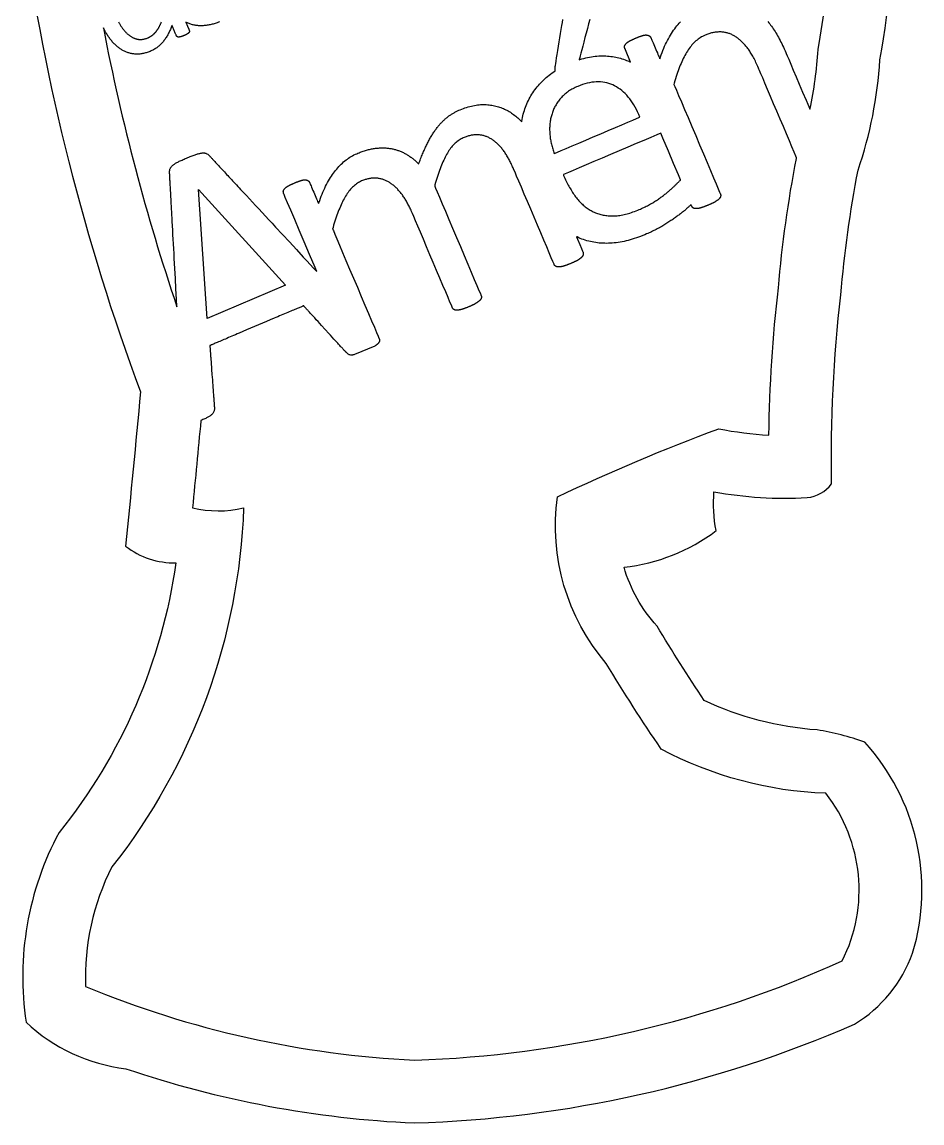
# Model space of a CAD drawing. Header units: millimetres. Extents: x 47 to 159, y 49 to 299.
# Drawn here: x 99.2 to 153, y 48.8 to 114.6 of the extents above; entities that cross this region are included whole.
import ezdxf

# ---------------------------------------------------------------- set-up
doc = ezdxf.new("R2010")
doc.units = ezdxf.units.MM

# ---------------------------------------------------------------- blocks, each defined once
blk = doc.blocks.new('angel 01')
for points in [[(-23.399, 71.526, 0.054639), (-16.362, 43.669, -0.001536), (-17.249, 34.442, 0.170765), (-14.251, 33.449, -0.13549), (-21.223, 17.352, 0.161857), (-23.198, 6.012, 0.158139), (-17.238, 3.241, 0.070466), (0, 0, 0.095413), (26.293, 5.904, 0.172387), (29.762, 10.145, 0.263337), (26.898, 22.739, 0.047303), (24.053, 23.473, -0.09344), (17.309, 25.232, -0.012625), (14.496, 29.673, -0.115253), (12.523, 33.19, 0.134042), (18.023, 35.373, -0.066047), (17.894, 37.698, 0.060187), (23.456, 37.348, 0.203756), (24.923, 38.163, -0.032454), (25.466, 49.452, -0.025755), (26.501, 56.902, 0.066216), (27.811, 63.488, 0.036051), (29.696, 83.879, 0.130953)], [(-11.646, 65.757), (-11.71, 65.733), (-11.773, 65.709), (-11.836, 65.687), (-11.899, 65.667), (-11.961, 65.648), (-12.022, 65.63), (-12.084, 65.613), (-12.144, 65.598), (-12.204, 65.585), (-12.264, 65.573), (-12.323, 65.562), (-12.382, 65.553), (-12.44, 65.545), (-12.498, 65.538), (-12.556, 65.533), (-12.612, 65.529), (-12.669, 65.527), (-12.725, 65.526), (-12.78, 65.526), (-12.835, 65.528), (-12.89, 65.531), (-12.944, 65.535), (-12.998, 65.541), (-13.051, 65.548), (-13.104, 65.557), (-13.156, 65.566), (-13.208, 65.578), (-13.26, 65.59), (-13.311, 65.604), (-13.361, 65.619), (-13.411, 65.636), (-13.461, 65.654), (-13.51, 65.673), (-13.559, 65.694), (-13.607, 65.716), (-13.655, 65.739), (-13.657, 65.74), (-13.556, 65.503), (-13.48, 65.323), (-13.453, 65.259), (-13.451, 65.255), (-13.449, 65.25), (-13.447, 65.245), (-13.446, 65.241), (-13.445, 65.236), (-13.443, 65.232), (-13.442, 65.227), (-13.441, 65.222), (-13.441, 65.218), (-13.44, 65.214), (-13.44, 65.209), (-13.439, 65.205), (-13.439, 65.2), (-13.439, 65.196), (-13.439, 65.191), (-13.439, 65.187), (-13.44, 65.183), (-13.44, 65.178), (-13.441, 65.174), (-13.442, 65.169), (-13.443, 65.165), (-13.444, 65.161), (-13.446, 65.156), (-13.448, 65.152), (-13.449, 65.148), (-13.452, 65.143), (-13.454, 65.139), (-13.456, 65.135), (-13.459, 65.131), (-13.462, 65.126), (-13.465, 65.122), (-13.468, 65.118), (-13.472, 65.114), (-13.476, 65.109), (-13.479, 65.105), (-13.484, 65.101), (-13.488, 65.097), (-13.492, 65.093), (-13.497, 65.088), (-13.502, 65.084), (-13.507, 65.08), (-13.512, 65.076), (-13.518, 65.071), (-13.523, 65.067), (-13.529, 65.062), (-13.535, 65.058), (-13.542, 65.053), (-13.548, 65.049), (-13.555, 65.045), (-13.562, 65.04), (-13.569, 65.035), (-13.576, 65.031), (-13.584, 65.026), (-13.592, 65.022), (-13.6, 65.017), (-13.608, 65.012), (-13.616, 65.007), (-13.625, 65.003), (-13.634, 64.998), (-13.643, 64.993), (-13.652, 64.988), (-13.662, 64.984), (-13.671, 64.979), (-13.681, 64.974), (-13.692, 64.969), (-13.702, 64.964), (-13.713, 64.959), (-13.724, 64.954), (-13.735, 64.95), (-13.746, 64.945), (-13.758, 64.94), (-13.77, 64.935), (-13.782, 64.93), (-13.794, 64.925), (-13.805, 64.92), (-13.817, 64.916), (-13.828, 64.911), (-13.839, 64.907), (-13.85, 64.903), (-13.86, 64.899), (-13.871, 64.896), (-13.881, 64.892), (-13.891, 64.889), (-13.901, 64.885), (-13.91, 64.882), (-13.92, 64.88), (-13.929, 64.877), (-13.938, 64.874), (-13.947, 64.872), (-13.955, 64.87), (-13.964, 64.868), (-13.972, 64.866), (-13.98, 64.864), (-13.988, 64.862), (-13.996, 64.86), (-14.004, 64.859), (-14.011, 64.857), (-14.019, 64.856), (-14.026, 64.855), (-14.033, 64.854), (-14.04, 64.853), (-14.047, 64.852), (-14.054, 64.852), (-14.06, 64.851), (-14.067, 64.851), (-14.073, 64.85), (-14.079, 64.85), (-14.085, 64.85), (-14.091, 64.85), (-14.097, 64.85), (-14.103, 64.851), (-14.108, 64.851), (-14.114, 64.852), (-14.119, 64.853), (-14.124, 64.854), (-14.129, 64.855), (-14.134, 64.856), (-14.139, 64.858), (-14.143, 64.86), (-14.148, 64.861), (-14.152, 64.863), (-14.156, 64.865), (-14.16, 64.868), (-14.164, 64.87), (-14.168, 64.873), (-14.172, 64.875), (-14.175, 64.878), (-14.179, 64.881), (-14.182, 64.884), (-14.186, 64.887), (-14.189, 64.89), (-14.192, 64.893), (-14.195, 64.897), (-14.198, 64.901), (-14.201, 64.904), (-14.203, 64.908), (-14.206, 64.912), (-14.208, 64.916), (-14.211, 64.92), (-14.213, 64.925), (-14.215, 64.929), (-14.217, 64.934), (-14.219, 64.938), (-14.225, 64.952), (-14.235, 64.976), (-14.248, 65.008), (-14.265, 65.046), (-14.283, 65.09), (-14.304, 65.138), (-14.325, 65.188), (-14.347, 65.24), (-14.369, 65.292), (-14.391, 65.343), (-14.411, 65.391), (-14.43, 65.436), (-14.447, 65.475), (-14.461, 65.508), (-14.471, 65.533), (-14.478, 65.549), (-14.481, 65.552), (-14.504, 65.49), (-14.527, 65.429), (-14.551, 65.369), (-14.576, 65.31), (-14.602, 65.252), (-14.628, 65.195), (-14.654, 65.139), (-14.682, 65.084), (-14.71, 65.03), (-14.738, 64.977), (-14.768, 64.925), (-14.798, 64.875), (-14.828, 64.825), (-14.86, 64.777), (-14.892, 64.729), (-14.924, 64.682), (-14.958, 64.637), (-14.991, 64.593), (-15.026, 64.549), (-15.062, 64.507), (-15.1, 64.466), (-15.138, 64.427), (-15.177, 64.388), (-15.217, 64.351), (-15.259, 64.315), (-15.301, 64.28), (-15.345, 64.247), (-15.389, 64.214), (-15.435, 64.183), (-15.482, 64.153), (-15.53, 64.125), (-15.579, 64.097), (-15.629, 64.071), (-15.68, 64.046), (-15.732, 64.022), (-15.787, 63.998), (-15.845, 63.975), (-15.902, 63.954), (-15.959, 63.934), (-16.015, 63.917), (-16.071, 63.9), (-16.126, 63.886), (-16.181, 63.873), (-16.236, 63.862), (-16.29, 63.852), (-16.344, 63.844), (-16.397, 63.838), (-16.45, 63.833), (-16.503, 63.831), (-16.555, 63.829), (-16.607, 63.83), (-16.658, 63.832), (-16.709, 63.836), (-16.759, 63.841), (-16.809, 63.848), (-16.859, 63.856), (-16.908, 63.865), (-16.956, 63.876), (-17.004, 63.887), (-17.052, 63.9), (-17.099, 63.914), (-17.145, 63.93), (-17.191, 63.947), (-17.236, 63.965), (-17.281, 63.984), (-17.326, 64.004), (-17.37, 64.026), (-17.413, 64.049), (-17.456, 64.074), (-17.499, 64.099), (-17.541, 64.126), (-17.583, 64.154), (-17.624, 64.183), (-17.664, 64.213), (-17.705, 64.245), (-17.744, 64.277), (-17.784, 64.31), (-17.822, 64.345), (-17.861, 64.38), (-17.899, 64.417), (-17.936, 64.455), (-17.973, 64.494), (-18.01, 64.534), (-18.046, 64.575), (-18.082, 64.617), (-18.117, 64.66), (-18.152, 64.705), (-18.186, 64.75), (-18.22, 64.796), (-18.253, 64.844), (-18.286, 64.891), (-18.318, 64.94), (-18.35, 64.989), (-18.381, 65.038), (-18.412, 65.089), (-18.442, 65.139), (-18.472, 65.191), (-18.501, 65.243), (-18.53, 65.295), (-18.558, 65.348), (-18.581, 65.393, 0.033651), (-14.183, 48.74), (-14.208, 49.202), (-14.242, 49.815), (-14.275, 50.426), (-14.292, 50.729), (-14.309, 51.031), (-14.325, 51.33), (-14.341, 51.626), (-14.358, 51.919), (-14.373, 52.208), (-14.389, 52.493), (-14.405, 52.773), (-14.42, 53.047), (-14.434, 53.316), (-14.449, 53.578), (-14.463, 53.834), (-14.47, 53.959), (-14.476, 54.082), (-14.483, 54.203), (-14.49, 54.322), (-14.496, 54.439), (-14.502, 54.554), (-14.509, 54.667), (-14.515, 54.777), (-14.521, 54.885), (-14.526, 54.991), (-14.532, 55.094), (-14.538, 55.195), (-14.543, 55.293), (-14.548, 55.389), (-14.553, 55.482), (-14.558, 55.572), (-14.563, 55.66), (-14.568, 55.744), (-14.572, 55.826), (-14.577, 55.904), (-14.581, 55.98), (-14.585, 56.052), (-14.589, 56.121), (-14.592, 56.187), (-14.596, 56.25), (-14.599, 56.309), (-14.602, 56.365), (-14.605, 56.417), (-14.608, 56.466), (-14.61, 56.511), (-14.612, 56.553), (-14.614, 56.591), (-14.616, 56.625), (-14.618, 56.655), (-14.619, 56.681), (-14.621, 56.703), (-14.622, 56.721), (-14.622, 56.735), (-14.623, 56.745), (-14.623, 56.751), (-14.624, 56.766), (-14.624, 56.795), (-14.622, 56.851), (-14.615, 56.904), (-14.604, 56.954), (-14.588, 57.001), (-14.577, 57.023), (-14.565, 57.046), (-14.551, 57.069), (-14.534, 57.091), (-14.516, 57.113), (-14.496, 57.135), (-14.474, 57.158), (-14.45, 57.18), (-14.424, 57.202), (-14.395, 57.224), (-14.365, 57.246), (-14.332, 57.268), (-14.298, 57.291), (-14.261, 57.314), (-14.222, 57.336), (-14.181, 57.359), (-14.137, 57.382), (-14.092, 57.406), (-14.043, 57.43), (-13.991, 57.455), (-13.936, 57.481), (-13.878, 57.508), (-13.818, 57.535), (-13.754, 57.563), (-13.687, 57.592), (-13.617, 57.622), (-13.543, 57.653), (-13.472, 57.682), (-13.404, 57.71), (-13.339, 57.736), (-13.276, 57.76), (-13.216, 57.783), (-13.159, 57.804), (-13.105, 57.823), (-13.053, 57.841), (-13.004, 57.857), (-12.956, 57.872), (-12.91, 57.885), (-12.866, 57.896), (-12.824, 57.906), (-12.784, 57.915), (-12.746, 57.921), (-12.709, 57.926), (-12.674, 57.93), (-12.641, 57.932), (-12.609, 57.932), (-12.578, 57.931), (-12.548, 57.928), (-12.519, 57.924), (-12.492, 57.918), (-12.466, 57.911), (-12.441, 57.901), (-12.393, 57.878), (-12.347, 57.85), (-12.303, 57.817), (-12.26, 57.779), (-12.24, 57.758), (-12.234, 57.752), (-12.229, 57.746), (-12.221, 57.738), (-12.21, 57.726), (-12.197, 57.711), (-12.18, 57.694), (-12.161, 57.673), (-12.14, 57.65), (-12.116, 57.624), (-12.089, 57.595), (-12.059, 57.564), (-12.028, 57.529), (-11.993, 57.492), (-11.957, 57.453), (-11.918, 57.411), (-11.876, 57.366), (-11.833, 57.319), (-11.787, 57.27), (-11.739, 57.218), (-11.689, 57.164), (-11.636, 57.108), (-11.582, 57.049), (-11.526, 56.988), (-11.467, 56.925), (-11.407, 56.86), (-11.345, 56.793), (-11.281, 56.724), (-11.215, 56.653), (-11.147, 56.58), (-11.078, 56.505), (-11.007, 56.429), (-10.934, 56.35), (-10.86, 56.27), (-10.784, 56.188), (-10.706, 56.105), (-10.627, 56.02), (-10.547, 55.933), (-10.465, 55.845), (-10.382, 55.756), (-10.212, 55.572), (-10.037, 55.384), (-9.858, 55.19), (-9.674, 54.992), (-9.486, 54.79), (-9.295, 54.584), (-9.1, 54.374), (-8.903, 54.161), (-8.703, 53.945), (-8.501, 53.727), (-8.296, 53.507), (-7.884, 53.062), (-7.467, 52.613), (-7.05, 52.164), (-6.635, 51.716), (-6.428, 51.493), (-6.224, 51.273), (-6.021, 51.054), (-5.834, 50.852), (-5.933, 51.086), (-6.263, 51.863), (-6.581, 52.614), (-6.88, 53.318), (-7.151, 53.956), (-7.385, 54.508), (-7.575, 54.955), (-7.712, 55.278), (-7.788, 55.456), (-7.802, 55.489), (-7.805, 55.498), (-7.809, 55.507), (-7.812, 55.517), (-7.815, 55.526), (-7.818, 55.535), (-7.82, 55.543), (-7.822, 55.552), (-7.824, 55.561), (-7.826, 55.57), (-7.827, 55.578), (-7.828, 55.587), (-7.829, 55.595), (-7.83, 55.603), (-7.83, 55.611), (-7.83, 55.62), (-7.83, 55.628), (-7.829, 55.635), (-7.828, 55.643), (-7.827, 55.651), (-7.825, 55.66), (-7.823, 55.668), (-7.821, 55.676), (-7.818, 55.685), (-7.815, 55.693), (-7.811, 55.702), (-7.807, 55.71), (-7.802, 55.719), (-7.798, 55.728), (-7.792, 55.737), (-7.786, 55.746), (-7.78, 55.755), (-7.773, 55.764), (-7.766, 55.774), (-7.759, 55.783), (-7.751, 55.793), (-7.743, 55.802), (-7.734, 55.812), (-7.725, 55.822), (-7.715, 55.831), (-7.705, 55.841), (-7.695, 55.85), (-7.684, 55.86), (-7.673, 55.869), (-7.662, 55.878), (-7.65, 55.887), (-7.637, 55.896), (-7.625, 55.905), (-7.611, 55.914), (-7.598, 55.923), (-7.584, 55.932), (-7.569, 55.941), (-7.554, 55.949), (-7.539, 55.958), (-7.523, 55.967), (-7.507, 55.976), (-7.49, 55.985), (-7.473, 55.994), (-7.455, 56.003), (-7.436, 56.013), (-7.416, 56.022), (-7.396, 56.032), (-7.375, 56.042), (-7.354, 56.052), (-7.332, 56.062), (-7.31, 56.073), (-7.286, 56.083), (-7.263, 56.094), (-7.238, 56.105), (-7.213, 56.115), (-7.187, 56.127), (-7.161, 56.138), (-7.135, 56.149), (-7.11, 56.159), (-7.086, 56.169), (-7.062, 56.179), (-7.038, 56.189), (-7.015, 56.198), (-6.992, 56.207), (-6.97, 56.215), (-6.948, 56.224), (-6.927, 56.232), (-6.906, 56.239), (-6.885, 56.247), (-6.865, 56.254), (-6.845, 56.261), (-6.826, 56.267), (-6.808, 56.273), (-6.789, 56.279), (-6.771, 56.285), (-6.754, 56.29), (-6.737, 56.295), (-6.72, 56.299), (-6.704, 56.304), (-6.688, 56.307), (-6.672, 56.311), (-6.656, 56.314), (-6.641, 56.316), (-6.627, 56.319), (-6.612, 56.321), (-6.598, 56.322), (-6.584, 56.323), (-6.571, 56.324), (-6.558, 56.324), (-6.545, 56.324), (-6.533, 56.324), (-6.521, 56.323), (-6.509, 56.322), (-6.498, 56.32), (-6.487, 56.319), (-6.476, 56.317), (-6.465, 56.315), (-6.455, 56.313), (-6.445, 56.311), (-6.435, 56.308), (-6.426, 56.306), (-6.416, 56.303), (-6.407, 56.3), (-6.399, 56.296), (-6.39, 56.293), (-6.382, 56.289), (-6.374, 56.285), (-6.366, 56.281), (-6.359, 56.277), (-6.352, 56.272), (-6.345, 56.268), (-6.338, 56.263), (-6.332, 56.258), (-6.325, 56.253), (-6.319, 56.247), (-6.313, 56.241), (-6.307, 56.235), (-6.301, 56.229), (-6.296, 56.222), (-6.29, 56.215), (-6.285, 56.208), (-6.28, 56.2), (-6.275, 56.192), (-6.27, 56.184), (-6.266, 56.176), (-6.261, 56.168), (-6.257, 56.159), (-6.253, 56.15), (-6.249, 56.142), (-6.242, 56.125), (-6.226, 56.088), (-6.203, 56.034), (-6.174, 55.965), (-6.14, 55.884), (-6.101, 55.793), (-6.06, 55.696), (-6.016, 55.594), (-5.972, 55.49), (-5.929, 55.387), (-5.887, 55.288), (-5.847, 55.195), (-5.811, 55.11), (-5.78, 55.037), (-5.755, 54.977), (-5.736, 54.934), (-5.726, 54.91), (-5.706, 54.958), (-5.659, 55.091), (-5.611, 55.222), (-5.562, 55.35), (-5.511, 55.474), (-5.46, 55.595), (-5.408, 55.714), (-5.355, 55.829), (-5.301, 55.941), (-5.246, 56.05), (-5.19, 56.156), (-5.133, 56.259), (-5.075, 56.358), (-5.017, 56.455), (-4.957, 56.549), (-4.896, 56.639), (-4.834, 56.726), (-4.771, 56.811), (-4.708, 56.892), (-4.643, 56.971), (-4.577, 57.047), (-4.51, 57.121), (-4.441, 57.192), (-4.372, 57.261), (-4.301, 57.327), (-4.229, 57.39), (-4.156, 57.451), (-4.082, 57.51), (-4.006, 57.566), (-3.929, 57.619), (-3.851, 57.67), (-3.772, 57.719), (-3.692, 57.765), (-3.611, 57.808), (-3.528, 57.849), (-3.444, 57.887), (-3.371, 57.918), (-3.306, 57.945), (-3.242, 57.97), (-3.178, 57.994), (-3.115, 58.017), (-3.052, 58.038), (-2.989, 58.059), (-2.926, 58.078), (-2.864, 58.096), (-2.803, 58.113), (-2.742, 58.129), (-2.681, 58.144), (-2.62, 58.157), (-2.56, 58.17), (-2.501, 58.181), (-2.441, 58.191), (-2.383, 58.2), (-2.324, 58.208), (-2.266, 58.214), (-2.208, 58.22), (-2.151, 58.225), (-2.094, 58.229), (-2.038, 58.231), (-1.981, 58.233), (-1.926, 58.234), (-1.87, 58.234), (-1.815, 58.233), (-1.761, 58.231), (-1.707, 58.228), (-1.653, 58.224), (-1.599, 58.219), (-1.546, 58.213), (-1.494, 58.206), (-1.442, 58.198), (-1.39, 58.189), (-1.338, 58.179), (-1.287, 58.168), (-1.237, 58.157), (-1.187, 58.144), (-1.137, 58.131), (-1.087, 58.117), (-1.038, 58.102), (-0.99, 58.086), (-0.942, 58.069), (-0.894, 58.051), (-0.846, 58.032), (-0.799, 58.013), (-0.753, 57.993), (-0.706, 57.972), (-0.661, 57.95), (-0.615, 57.927), (-0.57, 57.903), (-0.526, 57.878), (-0.481, 57.853), (-0.438, 57.826), (-0.394, 57.8), (-0.351, 57.772), (-0.308, 57.744), (-0.265, 57.715), (-0.223, 57.685), (-0.181, 57.654), (-0.14, 57.623), (-0.098, 57.591), (-0.057, 57.559), (-0.017, 57.525), (0.024, 57.491), (0.064, 57.456), (0.104, 57.421), (0.143, 57.385), (0.182, 57.348), (0.221, 57.31), (0.259, 57.276), (0.287, 57.354), (0.316, 57.432), (0.344, 57.508), (0.373, 57.583), (0.402, 57.658), (0.43, 57.731), (0.459, 57.803), (0.488, 57.874), (0.518, 57.944), (0.547, 58.012), (0.576, 58.08), (0.606, 58.146), (0.635, 58.212), (0.665, 58.276), (0.695, 58.34), (0.725, 58.402), (0.755, 58.463), (0.785, 58.523), (0.816, 58.582), (0.846, 58.64), (0.877, 58.697), (0.908, 58.753), (0.939, 58.808), (0.971, 58.862), (1.002, 58.916), (1.034, 58.968), (1.066, 59.02), (1.097, 59.07), (1.129, 59.12), (1.162, 59.169), (1.194, 59.217), (1.226, 59.263), (1.259, 59.309), (1.292, 59.354), (1.325, 59.399), (1.358, 59.442), (1.392, 59.484), (1.425, 59.526), (1.459, 59.566), (1.493, 59.606), (1.527, 59.646), (1.561, 59.684), (1.596, 59.721), (1.631, 59.758), (1.666, 59.794), (1.701, 59.829), (1.736, 59.863), (1.771, 59.897), (1.807, 59.93), (1.843, 59.962), (1.879, 59.993), (1.915, 60.023), (1.952, 60.052), (1.988, 60.081), (2.025, 60.109), (2.062, 60.137), (2.1, 60.163), (2.137, 60.19), (2.175, 60.215), (2.213, 60.24), (2.252, 60.265), (2.291, 60.289), (2.33, 60.312), (2.37, 60.335), (2.41, 60.357), (2.45, 60.378), (2.49, 60.399), (2.531, 60.419), (2.572, 60.439), (2.613, 60.458), (2.655, 60.476), (2.724, 60.505), (2.824, 60.546), (2.923, 60.583), (3.021, 60.618), (3.119, 60.65), (3.215, 60.679), (3.311, 60.706), (3.405, 60.729), (3.498, 60.75), (3.591, 60.769), (3.682, 60.784), (3.773, 60.797), (3.862, 60.807), (3.951, 60.814), (4.038, 60.819), (4.125, 60.821), (4.21, 60.82), (4.295, 60.816), (4.378, 60.809), (4.461, 60.801), (4.543, 60.791), (4.624, 60.778), (4.704, 60.764), (4.783, 60.748), (4.861, 60.729), (4.939, 60.709), (5.015, 60.687), (5.091, 60.663), (5.165, 60.637), (5.239, 60.609), (5.312, 60.579), (5.384, 60.547), (5.455, 60.513), (5.525, 60.478), (5.594, 60.44), (5.663, 60.4), (5.73, 60.359), (5.797, 60.315), (5.862, 60.27), (5.927, 60.223), (5.991, 60.175), (6.054, 60.125), (6.116, 60.073), (6.178, 60.019), (6.238, 59.964), (6.298, 59.907), (6.356, 59.848), (6.409, 59.793), (6.414, 59.823), (6.433, 59.932), (6.455, 60.041), (6.479, 60.149), (6.506, 60.255), (6.535, 60.361), (6.567, 60.465), (6.601, 60.568), (6.638, 60.67), (6.677, 60.771), (6.719, 60.87), (6.763, 60.968), (6.809, 61.065), (6.858, 61.16), (6.909, 61.254), (6.962, 61.347), (7.018, 61.438), (7.076, 61.529), (7.137, 61.617), (7.2, 61.705), (7.265, 61.791), (7.332, 61.876), (7.403, 61.959), (7.475, 62.042), (7.55, 62.123), (7.627, 62.202), (7.706, 62.28), (7.788, 62.356), (7.872, 62.43), (7.958, 62.502), (8.046, 62.573), (8.136, 62.642), (8.229, 62.709), (8.323, 62.775), (8.412, 62.833), (8.409, 62.843), (8.407, 62.853), (8.405, 62.863), (8.403, 62.874), (8.402, 62.885), (8.401, 62.896), (8.4, 62.908), (8.399, 62.921), (8.399, 62.933), (8.399, 62.946), (8.399, 62.959), (8.4, 62.973), (8.4, 62.987), (8.401, 63.002), (8.403, 63.016), (8.404, 63.031), (8.406, 63.047), (8.408, 63.063), (8.411, 63.079), (8.414, 63.096), (8.424, 63.157), (8.441, 63.266), (8.465, 63.417), (8.495, 63.602), (8.529, 63.815), (8.567, 64.05), (8.607, 64.299), (8.648, 64.557), (8.69, 64.815), (8.731, 65.069), (8.769, 65.31), (8.805, 65.532), (8.837, 65.729), (8.863, 65.894)], [(21.115, 65.777), (21.171, 65.71), (21.225, 65.641), (21.279, 65.571), (21.333, 65.499), (21.385, 65.424), (21.438, 65.348), (21.49, 65.269), (21.542, 65.188), (21.594, 65.104), (21.645, 65.019), (21.696, 64.931), (21.746, 64.841), (21.797, 64.748), (21.847, 64.653), (21.896, 64.556), (21.946, 64.457), (21.995, 64.356), (22.044, 64.252), (22.092, 64.146), (22.14, 64.038), (22.188, 63.927), (22.211, 63.872), (22.267, 63.74), (22.36, 63.522), (22.483, 63.231), (22.633, 62.878), (22.804, 62.475), (22.991, 62.035), (23.188, 61.57), (23.391, 61.092), (23.594, 60.613), (23.627, 60.537, 0.036395), (24.112, 64.101, 0.043926), (25.965, 88.307, 0.184388)]]:
    blk.add_lwpolyline(points, format="xyb")
for points in [[(10.472, 65.892), (10.404, 65.634), (10.332, 65.365), (10.26, 65.091), (10.188, 64.819), (10.118, 64.556), (10.053, 64.31), (9.994, 64.087), (9.943, 63.895), (9.902, 63.74), (9.872, 63.629), (9.857, 63.571), (9.853, 63.555), (9.848, 63.54), (9.844, 63.524), (9.839, 63.509), (9.835, 63.495), (9.881, 63.51), (9.999, 63.546), (10.116, 63.578), (10.231, 63.607), (10.345, 63.633), (10.459, 63.656), (10.571, 63.676), (10.682, 63.693), (10.792, 63.707), (10.9, 63.717), (11.008, 63.724), (11.114, 63.729), (11.22, 63.73), (11.324, 63.728), (11.427, 63.724), (11.529, 63.717), (11.63, 63.708), (11.73, 63.697), (11.829, 63.683), (11.927, 63.667), (12.023, 63.649), (12.119, 63.629), (12.213, 63.606), (12.307, 63.581), (12.399, 63.554), (12.49, 63.525), (12.581, 63.493), (12.67, 63.459), (12.758, 63.422), (12.845, 63.384), (12.916, 63.35), (12.833, 63.545), (12.687, 63.889), (12.601, 64.091), (12.58, 64.139), (12.577, 64.148), (12.573, 64.158), (12.57, 64.167), (12.567, 64.176), (12.564, 64.185), (12.562, 64.194), (12.56, 64.203), (12.558, 64.211), (12.556, 64.22), (12.555, 64.229), (12.554, 64.237), (12.553, 64.246), (12.552, 64.254), (12.552, 64.262), (12.552, 64.27), (12.552, 64.278), (12.553, 64.286), (12.553, 64.294), (12.554, 64.302), (12.556, 64.31), (12.558, 64.319), (12.56, 64.327), (12.563, 64.335), (12.567, 64.344), (12.57, 64.353), (12.574, 64.361), (12.579, 64.37), (12.584, 64.379), (12.589, 64.388), (12.595, 64.397), (12.601, 64.406), (12.608, 64.416), (12.615, 64.425), (12.623, 64.434), (12.63, 64.444), (12.639, 64.454), (12.647, 64.463), (12.657, 64.473), (12.666, 64.483), (12.676, 64.492), (12.686, 64.502), (12.697, 64.511), (12.708, 64.52), (12.72, 64.53), (12.732, 64.539), (12.744, 64.548), (12.757, 64.557), (12.771, 64.566), (12.784, 64.575), (12.798, 64.584), (12.813, 64.592), (12.828, 64.601), (12.843, 64.61), (12.859, 64.619), (12.875, 64.628), (12.892, 64.637), (12.91, 64.646), (12.928, 64.655), (12.947, 64.665), (12.967, 64.674), (12.987, 64.684), (13.008, 64.694), (13.029, 64.704), (13.051, 64.715), (13.074, 64.725), (13.097, 64.735), (13.121, 64.746), (13.146, 64.757), (13.171, 64.768), (13.197, 64.779), (13.223, 64.79), (13.249, 64.801), (13.274, 64.812), (13.299, 64.822), (13.323, 64.832), (13.346, 64.841), (13.37, 64.85), (13.392, 64.859), (13.415, 64.868), (13.437, 64.876), (13.458, 64.884), (13.479, 64.892), (13.5, 64.899), (13.52, 64.906), (13.539, 64.913), (13.559, 64.92), (13.577, 64.926), (13.596, 64.932), (13.614, 64.937), (13.631, 64.942), (13.648, 64.947), (13.665, 64.952), (13.681, 64.956), (13.697, 64.96), (13.713, 64.963), (13.728, 64.966), (13.743, 64.968), (13.758, 64.971), (13.772, 64.972), (13.786, 64.974), (13.8, 64.975), (13.814, 64.976), (13.827, 64.976), (13.839, 64.976), (13.852, 64.975), (13.864, 64.974), (13.875, 64.973), (13.887, 64.972), (13.898, 64.97), (13.908, 64.968), (13.919, 64.966), (13.929, 64.964), (13.939, 64.962), (13.949, 64.959), (13.958, 64.956), (13.968, 64.953), (13.977, 64.95), (13.985, 64.947), (13.994, 64.943), (14.002, 64.94), (14.01, 64.936), (14.018, 64.932), (14.025, 64.927), (14.032, 64.923), (14.039, 64.918), (14.046, 64.913), (14.052, 64.908), (14.058, 64.902), (14.065, 64.897), (14.071, 64.891), (14.076, 64.884), (14.082, 64.878), (14.088, 64.871), (14.093, 64.864), (14.098, 64.857), (14.103, 64.849), (14.108, 64.841), (14.113, 64.833), (14.118, 64.825), (14.122, 64.816), (14.126, 64.807), (14.13, 64.798), (14.134, 64.79), (14.144, 64.766), (14.163, 64.722), (14.189, 64.661), (14.22, 64.587), (14.256, 64.502), (14.296, 64.408), (14.338, 64.308), (14.382, 64.205), (14.426, 64.101), (14.47, 63.999), (14.511, 63.902), (14.549, 63.811), (14.584, 63.73), (14.613, 63.662), (14.635, 63.609), (14.651, 63.573), (14.657, 63.557), (14.695, 63.666), (14.743, 63.799), (14.793, 63.929), (14.843, 64.056), (14.895, 64.18), (14.948, 64.301), (15.003, 64.419), (15.058, 64.534), (15.115, 64.646), (15.173, 64.755), (15.233, 64.861), (15.293, 64.964), (15.355, 65.064), (15.418, 65.161), (15.482, 65.255), (15.547, 65.346), (15.614, 65.434), (15.682, 65.519), (15.751, 65.602), (15.821, 65.682), (15.893, 65.759)], [(-17.677, 65.765), (-17.656, 65.727), (-17.635, 65.69), (-17.614, 65.653), (-17.592, 65.616), (-17.57, 65.58), (-17.548, 65.544), (-17.526, 65.508), (-17.503, 65.472), (-17.48, 65.438), (-17.456, 65.404), (-17.432, 65.37), (-17.408, 65.338), (-17.384, 65.306), (-17.359, 65.275), (-17.334, 65.245), (-17.309, 65.215), (-17.283, 65.186), (-17.257, 65.158), (-17.231, 65.13), (-17.204, 65.103), (-17.177, 65.077), (-17.15, 65.052), (-17.122, 65.027), (-17.094, 65.003), (-17.066, 64.98), (-17.038, 64.958), (-17.009, 64.937), (-16.98, 64.916), (-16.95, 64.897), (-16.921, 64.878), (-16.891, 64.86), (-16.861, 64.844), (-16.83, 64.828), (-16.799, 64.813), (-16.768, 64.799), (-16.737, 64.786), (-16.705, 64.774), (-16.673, 64.762), (-16.641, 64.752), (-16.608, 64.743), (-16.575, 64.734), (-16.542, 64.727), (-16.509, 64.72), (-16.475, 64.715), (-16.441, 64.712), (-16.407, 64.709), (-16.372, 64.709), (-16.337, 64.709), (-16.302, 64.711), (-16.266, 64.714), (-16.231, 64.718), (-16.194, 64.724), (-16.158, 64.731), (-16.121, 64.74), (-16.084, 64.75), (-16.047, 64.761), (-16.009, 64.773), (-15.971, 64.787), (-15.933, 64.803), (-15.907, 64.813), (-15.887, 64.822), (-15.868, 64.831), (-15.849, 64.84), (-15.831, 64.85), (-15.812, 64.859), (-15.794, 64.869), (-15.776, 64.879), (-15.758, 64.89), (-15.74, 64.901), (-15.723, 64.912), (-15.706, 64.923), (-15.689, 64.935), (-15.672, 64.947), (-15.656, 64.959), (-15.639, 64.971), (-15.623, 64.984), (-15.607, 64.997), (-15.592, 65.01), (-15.576, 65.024), (-15.56, 65.038), (-15.545, 65.052), (-15.53, 65.067), (-15.515, 65.083), (-15.499, 65.099), (-15.485, 65.115), (-15.47, 65.132), (-15.455, 65.149), (-15.441, 65.166), (-15.426, 65.184), (-15.412, 65.203), (-15.398, 65.222), (-15.384, 65.241), (-15.37, 65.261), (-15.356, 65.281), (-15.342, 65.301), (-15.328, 65.322), (-15.315, 65.344), (-15.302, 65.366), (-15.288, 65.388), (-15.275, 65.411), (-15.262, 65.435), (-15.248, 65.459), (-15.235, 65.483), (-15.222, 65.508), (-15.21, 65.533), (-15.197, 65.559), (-15.184, 65.585), (-15.171, 65.611), (-15.159, 65.638), (-15.146, 65.666), (-15.134, 65.694), (-15.121, 65.723), (-15.109, 65.752)]]:
    blk.add_lwpolyline(points)
blk.add_lwpolyline([(-12.756, 41.949, -0.000865), (-13.255, 36.738, 0.117667), (-10.204, 36.733, -0.159461), (-18.067, 15.294, 0.128302), (-19.638, 8.146, 0.086326), (0.028, 3.753, 0.097979), (25.552, 9.677, 0.291553), (24.568, 19.691, -0.114105), (14.749, 22.321, -0.014123), (11.458, 27.448, -0.214743), (8.543, 37.386, -0.021853), (18.178, 41.463, 0.038779), (21.172, 41.083, -0.024243), (21.74, 49.875, -0.025594), (22.818, 57.608, 0.000356), (22.83, 57.642), (22.792, 57.73), (22.687, 57.979), (22.554, 58.291), (22.398, 58.657), (22.226, 59.064), (22.04, 59.501), (21.848, 59.955), (21.652, 60.416), (21.458, 60.872), (21.272, 61.311), (21.098, 61.721), (20.941, 62.091), (20.806, 62.41), (20.697, 62.665), (20.621, 62.845), (20.581, 62.939), (20.556, 62.998), (20.518, 63.086), (20.48, 63.171), (20.442, 63.254), (20.404, 63.334), (20.366, 63.413), (20.328, 63.489), (20.29, 63.562), (20.252, 63.634), (20.215, 63.703), (20.177, 63.77), (20.139, 63.834), (20.102, 63.896), (20.064, 63.956), (20.027, 64.014), (19.989, 64.069), (19.952, 64.122), (19.915, 64.173), (19.877, 64.222), (19.839, 64.269), (19.801, 64.316), (19.763, 64.361), (19.724, 64.405), (19.685, 64.448), (19.645, 64.489), (19.606, 64.53), (19.565, 64.569), (19.525, 64.608), (19.484, 64.645), (19.443, 64.681), (19.401, 64.715), (19.359, 64.749), (19.317, 64.781), (19.274, 64.813), (19.231, 64.843), (19.187, 64.872), (19.143, 64.9), (19.099, 64.926), (19.054, 64.951), (19.009, 64.974), (18.963, 64.996), (18.917, 65.017), (18.871, 65.036), (18.824, 65.054), (18.777, 65.07), (18.729, 65.085), (18.681, 65.099), (18.632, 65.111), (18.583, 65.122), (18.533, 65.131), (18.483, 65.139), (18.433, 65.145), (18.382, 65.15), (18.331, 65.154), (18.279, 65.156), (18.227, 65.156), (18.175, 65.156), (18.122, 65.153), (18.07, 65.149), (18.017, 65.144), (17.963, 65.137), (17.91, 65.129), (17.856, 65.119), (17.802, 65.108), (17.748, 65.095), (17.694, 65.081), (17.639, 65.065), (17.584, 65.048), (17.529, 65.029), (17.473, 65.009), (17.418, 64.987), (17.358, 64.962), (17.287, 64.929), (17.216, 64.893), (17.147, 64.855), (17.079, 64.813), (17.013, 64.769), (16.948, 64.722), (16.883, 64.671), (16.82, 64.618), (16.759, 64.563), (16.698, 64.504), (16.639, 64.442), (16.581, 64.378), (16.524, 64.31), (16.469, 64.24), (16.414, 64.167), (16.361, 64.091), (16.309, 64.012), (16.258, 63.931), (16.208, 63.846), (16.159, 63.758), (16.111, 63.668), (16.063, 63.575), (16.016, 63.479), (15.97, 63.38), (15.925, 63.278), (15.88, 63.173), (15.836, 63.066), (15.793, 62.956), (15.751, 62.843), (15.709, 62.727), (15.668, 62.608), (15.628, 62.486), (15.588, 62.362), (15.55, 62.234), (15.512, 62.104), (15.503, 62.027), (15.555, 61.904), (15.651, 61.68), (15.783, 61.367), (15.948, 60.98), (16.137, 60.533), (16.347, 60.039), (16.57, 59.513), (16.802, 58.968), (17.035, 58.418), (17.265, 57.877), (17.485, 57.359), (17.689, 56.877), (17.872, 56.446), (18.028, 56.08), (18.15, 55.791), (18.233, 55.595), (18.272, 55.505), (18.276, 55.494), (18.28, 55.484), (18.283, 55.475), (18.286, 55.466), (18.289, 55.457), (18.291, 55.448), (18.293, 55.439), (18.294, 55.43), (18.296, 55.421), (18.296, 55.412), (18.297, 55.404), (18.297, 55.395), (18.297, 55.386), (18.297, 55.378), (18.296, 55.369), (18.295, 55.361), (18.293, 55.352), (18.292, 55.344), (18.289, 55.335), (18.287, 55.327), (18.284, 55.318), (18.281, 55.31), (18.277, 55.301), (18.274, 55.292), (18.269, 55.284), (18.265, 55.275), (18.26, 55.266), (18.254, 55.258), (18.248, 55.249), (18.242, 55.24), (18.236, 55.231), (18.229, 55.222), (18.221, 55.213), (18.214, 55.204), (18.206, 55.195), (18.197, 55.186), (18.189, 55.177), (18.179, 55.167), (18.169, 55.158), (18.159, 55.149), (18.148, 55.139), (18.137, 55.13), (18.125, 55.12), (18.113, 55.111), (18.1, 55.101), (18.086, 55.091), (18.072, 55.082), (18.058, 55.072), (18.043, 55.062), (18.027, 55.052), (18.011, 55.042), (17.995, 55.032), (17.978, 55.021), (17.96, 55.011), (17.942, 55.001), (17.923, 54.99), (17.904, 54.98), (17.884, 54.969), (17.863, 54.958), (17.841, 54.947), (17.819, 54.936), (17.797, 54.925), (17.773, 54.914), (17.749, 54.902), (17.725, 54.891), (17.7, 54.879), (17.674, 54.867), (17.647, 54.855), (17.62, 54.843), (17.592, 54.831), (17.564, 54.819), (17.535, 54.807), (17.508, 54.795), (17.48, 54.784), (17.454, 54.773), (17.428, 54.763), (17.402, 54.753), (17.377, 54.743), (17.352, 54.733), (17.328, 54.724), (17.304, 54.715), (17.28, 54.707), (17.257, 54.699), (17.235, 54.691), (17.213, 54.684), (17.192, 54.677), (17.17, 54.67), (17.15, 54.664), (17.13, 54.658), (17.11, 54.653), (17.091, 54.647), (17.072, 54.642), (17.053, 54.638), (17.035, 54.634), (17.017, 54.629), (17, 54.626), (16.983, 54.622), (16.966, 54.619), (16.95, 54.617), (16.934, 54.614), (16.918, 54.612), (16.903, 54.61), (16.888, 54.609), (16.874, 54.607), (16.86, 54.606), (16.846, 54.606), (16.833, 54.606), (16.82, 54.606), (16.807, 54.606), (16.795, 54.606), (16.783, 54.607), (16.771, 54.608), (16.76, 54.61), (16.749, 54.611), (16.739, 54.613), (16.729, 54.615), (16.719, 54.618), (16.709, 54.621), (16.7, 54.623), (16.692, 54.627), (16.683, 54.63), (16.675, 54.634), (16.667, 54.638), (16.66, 54.642), (16.653, 54.647), (16.646, 54.652), (16.64, 54.657), (16.633, 54.662), (16.627, 54.668), (16.621, 54.673), (16.615, 54.679), (16.609, 54.686), (16.604, 54.692), (16.598, 54.699), (16.593, 54.706), (16.588, 54.714), (16.583, 54.721), (16.578, 54.729), (16.573, 54.737), (16.569, 54.746), (16.565, 54.754), (16.56, 54.763), (16.556, 54.772), (16.524, 54.85), (16.523, 54.85), (16.494, 54.82), (16.464, 54.79), (16.433, 54.76), (16.401, 54.73), (16.368, 54.698), (16.333, 54.667), (16.298, 54.635), (16.262, 54.603), (16.224, 54.57), (16.186, 54.537), (16.146, 54.503), (16.105, 54.469), (16.064, 54.435), (16.021, 54.4), (15.977, 54.365), (15.932, 54.33), (15.886, 54.294), (15.839, 54.258), (15.792, 54.222), (15.743, 54.186), (15.693, 54.149), (15.643, 54.112), (15.591, 54.075), (15.539, 54.038), (15.485, 54.001), (15.431, 53.963), (15.375, 53.925), (15.319, 53.887), (15.262, 53.849), (15.203, 53.81), (15.144, 53.772), (15.084, 53.733), (15.023, 53.694), (14.961, 53.655), (14.898, 53.617), (14.835, 53.579), (14.771, 53.541), (14.706, 53.504), (14.64, 53.467), (14.574, 53.431), (14.507, 53.395), (14.439, 53.359), (14.37, 53.324), (14.301, 53.29), (14.23, 53.255), (14.159, 53.221), (14.088, 53.188), (14.015, 53.155), (13.942, 53.122), (13.868, 53.09), (13.767, 53.048), (13.639, 52.995), (13.511, 52.946), (13.384, 52.899), (13.258, 52.855), (13.133, 52.814), (13.008, 52.776), (12.885, 52.74), (12.763, 52.707), (12.642, 52.678), (12.521, 52.65), (12.402, 52.626), (12.283, 52.605), (12.166, 52.586), (12.049, 52.57), (11.934, 52.557), (11.819, 52.547), (11.705, 52.539), (11.593, 52.534), (11.481, 52.532), (11.37, 52.533), (11.259, 52.536), (11.15, 52.543), (11.042, 52.551), (10.934, 52.563), (10.828, 52.577), (10.722, 52.594), (10.618, 52.614), (10.514, 52.636), (10.411, 52.661), (10.309, 52.689), (10.208, 52.719), (10.108, 52.752), (10.008, 52.788), (9.91, 52.827), (9.813, 52.868), (9.716, 52.912), (9.679, 52.93), (9.746, 52.772), (9.878, 52.46), (9.979, 52.222), (10.044, 52.07), (10.067, 52.017), (10.07, 52.007), (10.074, 51.998), (10.077, 51.989), (10.08, 51.98), (10.082, 51.971), (10.084, 51.962), (10.086, 51.953), (10.088, 51.944), (10.089, 51.935), (10.09, 51.927), (10.09, 51.918), (10.09, 51.909), (10.09, 51.901), (10.089, 51.892), (10.089, 51.884), (10.087, 51.875), (10.086, 51.867), (10.084, 51.858), (10.082, 51.85), (10.079, 51.841), (10.077, 51.833), (10.073, 51.824), (10.07, 51.816), (10.066, 51.807), (10.061, 51.799), (10.057, 51.79), (10.052, 51.781), (10.046, 51.772), (10.04, 51.764), (10.034, 51.755), (10.028, 51.746), (10.021, 51.737), (10.013, 51.728), (10.006, 51.719), (9.998, 51.71), (9.989, 51.701), (9.98, 51.692), (9.971, 51.683), (9.961, 51.673), (9.951, 51.664), (9.94, 51.655), (9.928, 51.645), (9.917, 51.636), (9.904, 51.626), (9.891, 51.616), (9.878, 51.607), (9.864, 51.597), (9.849, 51.587), (9.834, 51.577), (9.819, 51.567), (9.803, 51.557), (9.786, 51.547), (9.769, 51.537), (9.752, 51.527), (9.734, 51.516), (9.715, 51.506), (9.696, 51.496), (9.676, 51.485), (9.655, 51.474), (9.635, 51.464), (9.613, 51.453), (9.591, 51.442), (9.568, 51.431), (9.545, 51.42), (9.521, 51.408), (9.497, 51.397), (9.472, 51.386), (9.446, 51.374), (9.42, 51.363), (9.393, 51.351), (9.366, 51.339), (9.338, 51.327), (9.309, 51.315), (9.281, 51.304), (9.253, 51.292), (9.226, 51.282), (9.2, 51.271), (9.174, 51.261), (9.149, 51.251), (9.124, 51.242), (9.099, 51.233), (9.076, 51.224), (9.052, 51.216), (9.03, 51.208), (9.007, 51.201), (8.986, 51.194), (8.964, 51.187), (8.944, 51.181), (8.924, 51.175), (8.904, 51.169), (8.885, 51.164), (8.866, 51.159), (8.848, 51.154), (8.829, 51.15), (8.812, 51.146), (8.794, 51.142), (8.777, 51.139), (8.761, 51.136), (8.744, 51.133), (8.728, 51.131), (8.713, 51.128), (8.698, 51.127), (8.683, 51.125), (8.669, 51.124), (8.655, 51.123), (8.641, 51.122), (8.628, 51.122), (8.615, 51.122), (8.602, 51.122), (8.589, 51.123), (8.577, 51.124), (8.566, 51.124), (8.554, 51.126), (8.543, 51.127), (8.532, 51.129), (8.522, 51.131), (8.512, 51.133), (8.502, 51.136), (8.492, 51.138), (8.483, 51.141), (8.474, 51.145), (8.466, 51.148), (8.458, 51.152), (8.45, 51.156), (8.442, 51.16), (8.435, 51.165), (8.428, 51.17), (8.421, 51.174), (8.414, 51.18), (8.407, 51.185), (8.401, 51.191), (8.395, 51.197), (8.389, 51.203), (8.383, 51.21), (8.378, 51.217), (8.372, 51.224), (8.367, 51.232), (8.362, 51.239), (8.357, 51.247), (8.353, 51.256), (8.348, 51.264), (8.344, 51.273), (8.34, 51.282), (8.323, 51.322), (8.266, 51.456), (8.174, 51.674), (8.05, 51.965), (7.901, 52.316), (7.731, 52.716), (7.546, 53.153), (7.35, 53.615), (7.148, 54.089), (6.946, 54.565), (6.749, 55.03), (6.561, 55.472), (6.389, 55.879), (6.236, 56.239), (6.108, 56.541), (6.009, 56.773), (5.946, 56.921), (5.923, 56.976), (5.896, 57.04), (5.867, 57.105), (5.838, 57.169), (5.808, 57.232), (5.779, 57.294), (5.748, 57.355), (5.718, 57.415), (5.687, 57.475), (5.656, 57.533), (5.624, 57.591), (5.592, 57.647), (5.559, 57.703), (5.527, 57.758), (5.493, 57.812), (5.46, 57.865), (5.426, 57.917), (5.392, 57.968), (5.357, 58.018), (5.322, 58.067), (5.286, 58.115), (5.25, 58.161), (5.214, 58.207), (5.177, 58.251), (5.14, 58.294), (5.103, 58.336), (5.065, 58.377), (5.026, 58.417), (4.987, 58.455), (4.948, 58.492), (4.908, 58.528), (4.868, 58.563), (4.828, 58.597), (4.787, 58.63), (4.745, 58.661), (4.703, 58.691), (4.661, 58.72), (4.619, 58.748), (4.576, 58.774), (4.532, 58.799), (4.489, 58.823), (4.445, 58.845), (4.4, 58.866), (4.356, 58.886), (4.311, 58.904), (4.266, 58.921), (4.22, 58.936), (4.174, 58.95), (4.128, 58.963), (4.081, 58.974), (4.034, 58.984), (3.987, 58.992), (3.939, 59), (3.891, 59.005), (3.842, 59.01), (3.794, 59.013), (3.745, 59.014), (3.696, 59.014), (3.646, 59.013), (3.596, 59.01), (3.546, 59.005), (3.496, 58.999), (3.445, 58.992), (3.394, 58.983), (3.343, 58.972), (3.291, 58.961), (3.24, 58.947), (3.187, 58.932), (3.135, 58.916), (3.082, 58.898), (3.03, 58.878), (2.976, 58.857), (2.918, 58.832), (2.853, 58.801), (2.789, 58.768), (2.726, 58.731), (2.664, 58.692), (2.604, 58.65), (2.544, 58.604), (2.486, 58.556), (2.429, 58.505), (2.373, 58.452), (2.319, 58.395), (2.265, 58.336), (2.213, 58.273), (2.162, 58.208), (2.112, 58.14), (2.064, 58.069), (2.016, 57.995), (1.97, 57.919), (1.925, 57.839), (1.88, 57.757), (1.835, 57.671), (1.791, 57.582), (1.748, 57.491), (1.705, 57.396), (1.662, 57.298), (1.619, 57.198), (1.577, 57.095), (1.535, 56.988), (1.494, 56.879), (1.453, 56.766), (1.413, 56.651), (1.372, 56.533), (1.333, 56.411), (1.293, 56.287), (1.254, 56.16), (1.216, 56.029), (1.211, 55.956), (1.265, 55.828), (1.362, 55.6), (1.495, 55.285), (1.66, 54.897), (1.85, 54.449), (2.059, 53.956), (2.282, 53.431), (2.513, 52.887), (2.746, 52.339), (2.974, 51.8), (3.193, 51.284), (3.397, 50.805), (3.579, 50.376), (3.734, 50.011), (3.856, 49.724), (3.939, 49.528), (3.977, 49.438), (3.982, 49.426), (3.986, 49.417), (3.989, 49.408), (3.992, 49.399), (3.994, 49.39), (3.997, 49.381), (3.998, 49.372), (4, 49.363), (4.001, 49.354), (4.002, 49.345), (4.003, 49.336), (4.003, 49.328), (4.003, 49.319), (4.002, 49.311), (4.002, 49.302), (4.001, 49.294), (3.999, 49.285), (3.997, 49.277), (3.995, 49.268), (3.993, 49.26), (3.99, 49.251), (3.987, 49.243), (3.983, 49.234), (3.979, 49.225), (3.975, 49.217), (3.97, 49.208), (3.964, 49.199), (3.959, 49.19), (3.953, 49.181), (3.946, 49.172), (3.939, 49.163), (3.932, 49.154), (3.925, 49.145), (3.917, 49.136), (3.908, 49.127), (3.899, 49.117), (3.89, 49.108), (3.88, 49.099), (3.87, 49.089), (3.859, 49.08), (3.848, 49.07), (3.836, 49.06), (3.824, 49.051), (3.811, 49.041), (3.798, 49.031), (3.785, 49.021), (3.771, 49.012), (3.756, 49.002), (3.741, 48.992), (3.726, 48.982), (3.71, 48.972), (3.693, 48.962), (3.676, 48.951), (3.659, 48.941), (3.641, 48.931), (3.622, 48.921), (3.603, 48.91), (3.584, 48.9), (3.564, 48.889), (3.543, 48.878), (3.521, 48.867), (3.499, 48.856), (3.477, 48.845), (3.454, 48.834), (3.43, 48.823), (3.406, 48.812), (3.381, 48.801), (3.355, 48.789), (3.329, 48.778), (3.303, 48.766), (3.276, 48.754), (3.248, 48.742), (3.222, 48.731), (3.196, 48.72), (3.17, 48.71), (3.144, 48.7), (3.119, 48.69), (3.095, 48.68), (3.07, 48.671), (3.047, 48.662), (3.023, 48.653), (3, 48.645), (2.977, 48.637), (2.954, 48.629), (2.932, 48.622), (2.91, 48.614), (2.889, 48.608), (2.868, 48.601), (2.847, 48.595), (2.827, 48.589), (2.807, 48.583), (2.788, 48.578), (2.769, 48.573), (2.75, 48.569), (2.732, 48.564), (2.714, 48.56), (2.696, 48.557), (2.679, 48.553), (2.663, 48.55), (2.646, 48.548), (2.631, 48.545), (2.615, 48.543), (2.6, 48.542), (2.585, 48.54), (2.571, 48.539), (2.557, 48.539), (2.544, 48.538), (2.53, 48.538), (2.518, 48.538), (2.505, 48.539), (2.493, 48.539), (2.482, 48.54), (2.47, 48.542), (2.459, 48.543), (2.449, 48.545), (2.439, 48.547), (2.429, 48.549), (2.419, 48.552), (2.41, 48.555), (2.401, 48.558), (2.392, 48.561), (2.384, 48.565), (2.376, 48.569), (2.369, 48.573), (2.362, 48.577), (2.355, 48.582), (2.348, 48.587), (2.342, 48.592), (2.336, 48.597), (2.329, 48.603), (2.323, 48.609), (2.318, 48.615), (2.312, 48.621), (2.306, 48.628), (2.301, 48.635), (2.296, 48.642), (2.291, 48.65), (2.286, 48.658), (2.281, 48.666), (2.277, 48.674), (2.272, 48.682), (2.268, 48.691), (2.264, 48.7), (2.255, 48.722), (2.209, 48.83), (2.126, 49.026), (2.01, 49.298), (1.868, 49.634), (1.703, 50.022), (1.522, 50.449), (1.328, 50.906), (1.127, 51.378), (0.925, 51.854), (0.726, 52.323), (0.535, 52.773), (0.358, 53.191), (0.199, 53.565), (0.063, 53.885), (-0.044, 54.137), (-0.117, 54.31), (-0.152, 54.391), (-0.173, 54.442), (-0.202, 54.507), (-0.231, 54.571), (-0.261, 54.635), (-0.291, 54.697), (-0.321, 54.758), (-0.352, 54.819), (-0.383, 54.878), (-0.415, 54.937), (-0.447, 54.994), (-0.48, 55.051), (-0.513, 55.106), (-0.546, 55.161), (-0.58, 55.215), (-0.615, 55.268), (-0.65, 55.319), (-0.685, 55.37), (-0.72, 55.42), (-0.757, 55.469), (-0.793, 55.517), (-0.83, 55.563), (-0.867, 55.609), (-0.905, 55.653), (-0.942, 55.696), (-0.981, 55.738), (-1.019, 55.779), (-1.058, 55.819), (-1.097, 55.857), (-1.137, 55.894), (-1.177, 55.931), (-1.218, 55.966), (-1.258, 56), (-1.299, 56.032), (-1.341, 56.064), (-1.383, 56.095), (-1.425, 56.124), (-1.467, 56.152), (-1.51, 56.179), (-1.553, 56.204), (-1.597, 56.228), (-1.64, 56.251), (-1.684, 56.272), (-1.729, 56.292), (-1.773, 56.311), (-1.818, 56.328), (-1.864, 56.344), (-1.909, 56.359), (-1.955, 56.372), (-2.001, 56.384), (-2.048, 56.394), (-2.095, 56.403), (-2.142, 56.411), (-2.189, 56.417), (-2.237, 56.423), (-2.285, 56.426), (-2.333, 56.428), (-2.382, 56.429), (-2.431, 56.428), (-2.48, 56.426), (-2.53, 56.422), (-2.58, 56.416), (-2.63, 56.41), (-2.68, 56.401), (-2.731, 56.391), (-2.782, 56.38), (-2.834, 56.367), (-2.886, 56.352), (-2.938, 56.336), (-2.99, 56.319), (-3.043, 56.3), (-3.096, 56.279), (-3.151, 56.256), (-3.217, 56.226), (-3.281, 56.193), (-3.344, 56.158), (-3.407, 56.119), (-3.467, 56.077), (-3.527, 56.033), (-3.586, 55.986), (-3.643, 55.936), (-3.7, 55.882), (-3.755, 55.826), (-3.809, 55.768), (-3.862, 55.706), (-3.914, 55.641), (-3.965, 55.574), (-4.014, 55.504), (-4.062, 55.43), (-4.11, 55.354), (-4.156, 55.275), (-4.201, 55.193), (-4.246, 55.108), (-4.29, 55.02), (-4.334, 54.929), (-4.378, 54.836), (-4.421, 54.739), (-4.463, 54.639), (-4.505, 54.537), (-4.547, 54.431), (-4.588, 54.323), (-4.628, 54.211), (-4.668, 54.097), (-4.708, 53.98), (-4.747, 53.86), (-4.786, 53.737), (-4.824, 53.611), (-4.862, 53.482), (-4.883, 53.388), (-4.842, 53.29), (-4.756, 53.088), (-4.632, 52.796), (-4.476, 52.427), (-4.292, 51.994), (-4.087, 51.512), (-3.868, 50.995), (-3.639, 50.455), (-3.406, 49.907), (-3.175, 49.364), (-2.953, 48.84), (-2.745, 48.349), (-2.556, 47.905), (-2.393, 47.521), (-2.262, 47.211), (-2.167, 46.988), (-2.116, 46.867), (-2.106, 46.845), (-2.103, 46.836), (-2.099, 46.826), (-2.096, 46.817), (-2.094, 46.808), (-2.091, 46.799), (-2.089, 46.79), (-2.088, 46.781), (-2.086, 46.772), (-2.085, 46.764), (-2.085, 46.755), (-2.084, 46.746), (-2.084, 46.738), (-2.085, 46.729), (-2.085, 46.72), (-2.086, 46.712), (-2.088, 46.704), (-2.089, 46.695), (-2.091, 46.687), (-2.094, 46.678), (-2.096, 46.67), (-2.099, 46.661), (-2.103, 46.653), (-2.107, 46.644), (-2.111, 46.636), (-2.115, 46.627), (-2.12, 46.618), (-2.125, 46.609), (-2.131, 46.601), (-2.137, 46.592), (-2.143, 46.583), (-2.15, 46.574), (-2.157, 46.565), (-2.165, 46.556), (-2.172, 46.547), (-2.181, 46.538), (-2.189, 46.529), (-2.198, 46.52), (-2.208, 46.511), (-2.218, 46.501), (-2.229, 46.492), (-2.24, 46.483), (-2.251, 46.473), (-2.264, 46.464), (-2.276, 46.454), (-2.289, 46.444), (-2.303, 46.434), (-2.317, 46.425), (-2.332, 46.415), (-2.347, 46.405), (-2.363, 46.395), (-2.368, 46.392), (-3.573, 45.886), (-3.575, 45.885), (-3.611, 45.877), (-3.644, 45.87), (-3.675, 45.865), (-3.704, 45.862), (-3.731, 45.86), (-3.757, 45.859), (-3.804, 45.862), (-3.848, 45.869), (-3.887, 45.882), (-3.921, 45.899), (-3.955, 45.92), (-3.99, 45.945), (-4.025, 45.973), (-4.061, 46.005), (-4.07, 46.013), (-4.074, 46.017), (-4.079, 46.022), (-4.086, 46.03), (-4.097, 46.041), (-4.11, 46.056), (-4.125, 46.073), (-4.143, 46.092), (-4.164, 46.115), (-4.187, 46.14), (-4.212, 46.168), (-4.24, 46.198), (-4.269, 46.23), (-4.301, 46.265), (-4.334, 46.302), (-4.37, 46.34), (-4.407, 46.381), (-4.446, 46.423), (-4.486, 46.468), (-4.528, 46.513), (-4.571, 46.561), (-4.616, 46.61), (-4.709, 46.711), (-4.806, 46.818), (-4.906, 46.928), (-5.01, 47.041), (-5.116, 47.157), (-5.331, 47.393), (-5.547, 47.629), (-5.653, 47.745), (-5.757, 47.859), (-5.859, 47.97), (-5.957, 48.078), (-6.051, 48.181), (-6.096, 48.23), (-6.14, 48.279), (-6.183, 48.325), (-6.224, 48.37), (-6.264, 48.414), (-6.302, 48.456), (-6.338, 48.495), (-6.373, 48.533), (-6.405, 48.569), (-6.436, 48.602), (-6.465, 48.634), (-6.491, 48.663), (-6.515, 48.689), (-6.537, 48.713), (-6.557, 48.735), (-6.574, 48.753), (-6.588, 48.769), (-6.6, 48.782), (-6.609, 48.792), (-6.615, 48.799), (-6.619, 48.802), (-6.62, 48.803), (-6.626, 48.8), (-6.638, 48.795), (-6.657, 48.787), (-6.682, 48.776), (-6.713, 48.763), (-6.749, 48.748), (-6.791, 48.73), (-6.839, 48.71), (-6.891, 48.688), (-6.948, 48.663), (-7.011, 48.637), (-7.077, 48.609), (-7.148, 48.578), (-7.224, 48.546), (-7.303, 48.513), (-7.386, 48.478), (-7.472, 48.441), (-7.563, 48.403), (-7.656, 48.363), (-7.752, 48.322), (-7.851, 48.28), (-7.953, 48.237), (-8.057, 48.193), (-8.164, 48.147), (-8.272, 48.101), (-8.383, 48.054), (-8.609, 47.959), (-8.84, 47.86), (-9.075, 47.761), (-9.549, 47.559), (-9.786, 47.459), (-10.021, 47.359), (-10.252, 47.261), (-10.477, 47.166), (-10.587, 47.119), (-10.695, 47.073), (-10.801, 47.028), (-10.905, 46.984), (-11.006, 46.941), (-11.105, 46.899), (-11.2, 46.858), (-11.293, 46.819), (-11.382, 46.781), (-11.468, 46.745), (-11.55, 46.71), (-11.629, 46.677), (-11.703, 46.645), (-11.773, 46.615), (-11.839, 46.587), (-11.9, 46.561), (-11.957, 46.537), (-12.008, 46.516), (-12.054, 46.496), (-12.095, 46.479), (-12.131, 46.464), (-12.16, 46.451), (-12.184, 46.441), (-12.201, 46.434), (-12.213, 46.429), (-12.217, 46.427), (-12.217, 46.425), (-12.217, 46.42), (-12.216, 46.41), (-12.215, 46.396), (-12.214, 46.378), (-12.212, 46.356), (-12.21, 46.33), (-12.208, 46.301), (-12.206, 46.269), (-12.203, 46.233), (-12.2, 46.194), (-12.197, 46.151), (-12.194, 46.106), (-12.19, 46.058), (-12.187, 46.007), (-12.183, 45.954), (-12.179, 45.898), (-12.174, 45.84), (-12.17, 45.779), (-12.165, 45.717), (-12.156, 45.586), (-12.146, 45.448), (-12.135, 45.305), (-12.125, 45.157), (-12.113, 45.005), (-12.091, 44.694), (-12.068, 44.379), (-12.056, 44.223), (-12.045, 44.07), (-12.034, 43.92), (-12.023, 43.774), (-12.013, 43.633), (-12.003, 43.499), (-11.999, 43.434), (-11.994, 43.371), (-11.99, 43.311), (-11.985, 43.253), (-11.981, 43.197), (-11.977, 43.143), (-11.974, 43.092), (-11.97, 43.044), (-11.967, 42.999), (-11.964, 42.956), (-11.961, 42.917), (-11.958, 42.881), (-11.956, 42.848), (-11.954, 42.819), (-11.952, 42.793), (-11.95, 42.771), (-11.949, 42.753), (-11.948, 42.739), (-11.947, 42.729), (-11.947, 42.723), (-11.945, 42.701), (-11.945, 42.654), (-11.947, 42.609), (-11.953, 42.566), (-11.962, 42.525), (-11.976, 42.484), (-11.995, 42.443), (-12.02, 42.403), (-12.05, 42.362), (-12.068, 42.342), (-12.088, 42.322), (-12.11, 42.302), (-12.135, 42.281), (-12.162, 42.26), (-12.191, 42.238), (-12.223, 42.217), (-12.257, 42.195), (-12.294, 42.173), (-12.333, 42.151), (-12.375, 42.128), (-12.42, 42.105), (-12.468, 42.081), (-12.519, 42.056), (-12.573, 42.03), (-12.63, 42.004), (-12.69, 41.978), (-12.754, 41.95)], format="xyb", close=True)
for points in [[(13.463, 60.067), (13.398, 60.224), (13.33, 60.376), (13.259, 60.521), (13.185, 60.661), (13.108, 60.795), (13.029, 60.923), (12.946, 61.044), (12.86, 61.16), (12.772, 61.27), (12.681, 61.374), (12.586, 61.472), (12.489, 61.564), (12.389, 61.65), (12.286, 61.73), (12.181, 61.804), (12.072, 61.872), (11.96, 61.934), (11.847, 61.989), (11.731, 62.037), (11.613, 62.078), (11.493, 62.112), (11.371, 62.139), (11.247, 62.159), (11.122, 62.171), (10.994, 62.177), (10.864, 62.175), (10.732, 62.166), (10.599, 62.15), (10.463, 62.127), (10.325, 62.097), (10.186, 62.06), (10.044, 62.015), (9.9, 61.964), (9.755, 61.905), (9.68, 61.873), (9.608, 61.839), (9.537, 61.804), (9.468, 61.768), (9.401, 61.731), (9.336, 61.692), (9.272, 61.653), (9.211, 61.612), (9.151, 61.57), (9.093, 61.527), (9.036, 61.482), (8.982, 61.437), (8.929, 61.39), (8.878, 61.342), (8.829, 61.293), (8.782, 61.243), (8.736, 61.191), (8.692, 61.138), (8.65, 61.085), (8.609, 61.032), (8.57, 60.977), (8.532, 60.922), (8.496, 60.866), (8.461, 60.81), (8.428, 60.753), (8.396, 60.696), (8.366, 60.638), (8.338, 60.579), (8.311, 60.519), (8.285, 60.46), (8.262, 60.399), (8.239, 60.338), (8.219, 60.276), (8.2, 60.214), (8.182, 60.151), (8.165, 60.087), (8.15, 60.023), (8.137, 59.959), (8.125, 59.894), (8.114, 59.829), (8.104, 59.763), (8.096, 59.697), (8.09, 59.63), (8.085, 59.563), (8.081, 59.495), (8.078, 59.427), (8.077, 59.359), (8.078, 59.29), (8.08, 59.22), (8.083, 59.15), (8.087, 59.079), (8.093, 59.009), (8.1, 58.938), (8.109, 58.868), (8.118, 58.798), (8.129, 58.728), (8.141, 58.658), (8.155, 58.588), (8.169, 58.518), (8.185, 58.449), (8.202, 58.379), (8.22, 58.31), (8.239, 58.241), (8.26, 58.172), (8.282, 58.103), (8.305, 58.035), (8.329, 57.966), (8.354, 57.898), (8.405, 57.92), (8.55, 57.981), (8.776, 58.077), (9.07, 58.202), (9.42, 58.35), (9.814, 58.518), (10.24, 58.698), (10.684, 58.887), (11.134, 59.078), (11.578, 59.266), (12.003, 59.447), (12.398, 59.614), (12.748, 59.763), (13.042, 59.888), (13.268, 59.984), (13.413, 60.045)], [(14.715, 59.111), (14.471, 59.008), (14.117, 58.858), (13.704, 58.682), (13.244, 58.487), (12.752, 58.278), (12.239, 58.061), (11.72, 57.84), (11.208, 57.623), (10.715, 57.413), (10.254, 57.218), (9.839, 57.042), (9.483, 56.891), (9.199, 56.77), (9, 56.686), (8.899, 56.643), (8.911, 56.588), (8.949, 56.501), (8.987, 56.417), (9.026, 56.333), (9.065, 56.251), (9.106, 56.171), (9.146, 56.092), (9.187, 56.014), (9.229, 55.938), (9.272, 55.863), (9.315, 55.79), (9.358, 55.718), (9.402, 55.647), (9.447, 55.578), (9.492, 55.51), (9.538, 55.443), (9.584, 55.378), (9.631, 55.315), (9.679, 55.252), (9.727, 55.192), (9.777, 55.133), (9.827, 55.076), (9.878, 55.02), (9.93, 54.967), (9.982, 54.914), (10.036, 54.864), (10.09, 54.815), (10.146, 54.768), (10.202, 54.722), (10.259, 54.679), (10.317, 54.637), (10.375, 54.596), (10.435, 54.557), (10.495, 54.52), (10.556, 54.485), (10.618, 54.451), (10.681, 54.419), (10.745, 54.389), (10.809, 54.361), (10.875, 54.335), (10.941, 54.311), (11.008, 54.288), (11.075, 54.268), (11.144, 54.249), (11.213, 54.233), (11.284, 54.218), (11.355, 54.205), (11.427, 54.194), (11.5, 54.185), (11.573, 54.178), (11.648, 54.172), (11.723, 54.169), (11.799, 54.167), (11.876, 54.168), (11.954, 54.17), (12.033, 54.175), (12.112, 54.182), (12.193, 54.191), (12.275, 54.202), (12.358, 54.216), (12.442, 54.232), (12.527, 54.25), (12.613, 54.27), (12.7, 54.293), (12.787, 54.317), (12.876, 54.344), (12.966, 54.373), (13.057, 54.404), (13.149, 54.438), (13.242, 54.474), (13.336, 54.511), (13.424, 54.548), (13.498, 54.58), (13.571, 54.613), (13.643, 54.646), (13.713, 54.679), (13.782, 54.712), (13.85, 54.746), (13.917, 54.779), (13.983, 54.814), (14.047, 54.848), (14.11, 54.883), (14.172, 54.918), (14.233, 54.953), (14.293, 54.989), (14.351, 55.025), (14.408, 55.061), (14.464, 55.098), (14.518, 55.135), (14.572, 55.172), (14.624, 55.209), (14.676, 55.246), (14.727, 55.282), (14.776, 55.319), (14.825, 55.355), (14.873, 55.391), (14.92, 55.426), (14.965, 55.462), (15.01, 55.497), (15.054, 55.532), (15.097, 55.567), (15.139, 55.601), (15.18, 55.636), (15.22, 55.67), (15.259, 55.704), (15.297, 55.738), (15.334, 55.771), (15.371, 55.804), (15.406, 55.837), (15.441, 55.869), (15.474, 55.901), (15.507, 55.932), (15.54, 55.963), (15.571, 55.993), (15.602, 56.023), (15.632, 56.052), (15.661, 56.08), (15.689, 56.108), (15.717, 56.136), (15.744, 56.163), (15.769, 56.189), (15.795, 56.215), (15.819, 56.24), (15.843, 56.265), (15.866, 56.289), (15.888, 56.313), (15.898, 56.323), (15.768, 56.631), (15.48, 57.309), (15.168, 58.042), (14.842, 58.812)], [(-7.692, 50.029), (-12.375, 48.042), (-12.904, 55.739)]]:
    blk.add_lwpolyline(points, close=True)

msp = doc.modelspace()

# ---------------------------------------------------------------- block references
msp.add_blockref('angel 01', (122.661, 48.801))

doc.saveas('drawing.dxf')
